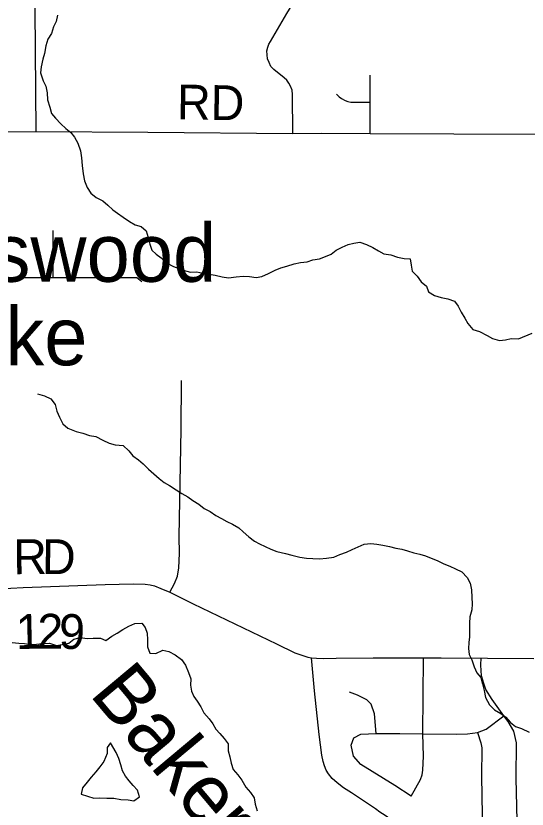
# Model space of a CAD drawing. Extents: x 0 to 34, y 0 to 23.3.
# Drawn here: x 2.913 to 3.746, y 17.508 to 18.802 of the extents above; entities that cross this region are included whole.
import ezdxf

# ---------------------------------------------------------------- set-up
doc = ezdxf.new("R2010")
doc.units = 0
for name, color, linetype in [('GM_X_Minor_Lake', 7, 'Continuous'), ('GM_X_Minor_Lake_Text', 7, 'Continuous'), ('GM_X_Minor_River', 7, 'Continuous'), ('GM_X_Minor_River_Text', 7, 'Continuous'), ('GM_X_Township_Road', 7, 'Continuous'), ('GM_X_Township_Road_Text', 7, 'Continuous')]:
    doc.layers.add(name, color=color, linetype=linetype)

msp = doc.modelspace()

# ---------------------------------------------------------------- linework, layer by layer
at = {"layer": 'GM_X_Minor_Lake'}
for points in [[(3.0674, 17.6161), (3.0618, 17.6081), (3.0616, 17.5982), (3.0564, 17.5856), (3.0497, 17.5768), (3.0433, 17.5687), (3.0358, 17.5599), (3.0291, 17.5518), (3.0216, 17.5426), (3.0191, 17.5319), (3.0298, 17.529), (3.0397, 17.5254), (3.0499, 17.5259), (3.0609, 17.5256), (3.0727, 17.5254), (3.0841, 17.5233)], [(3.0841, 17.5233), (3.0959, 17.5227), (3.1054, 17.5213), (3.1145, 17.5278), (3.1113, 17.5388), (3.104, 17.5463), (3.0978, 17.5538), (3.0916, 17.5614), (3.0866, 17.5704), (3.0838, 17.5799), (3.0806, 17.5905), (3.0764, 17.5999), (3.0674, 17.6161)]]:
    msp.add_lwpolyline(points, dxfattribs=at)
at = {"layer": 'GM_X_Minor_River'}
for points in [[(2.9806, 18.8029), (2.9784, 18.7927), (2.974, 18.7842), (2.9707, 18.7732), (2.9651, 18.764), (2.9618, 18.7529), (2.9593, 18.7404), (2.9568, 18.7312), (2.9543, 18.7186), (2.9533, 18.7091), (2.9576, 18.6959), (2.9619, 18.6872), (2.9639, 18.6766), (2.9644, 18.6648), (2.968, 18.6531), (2.9708, 18.6425), (2.9773, 18.635), (2.9862, 18.6256), (2.9943, 18.6181), (3.0027, 18.6118), (3.0085, 18.6039), (3.0139, 18.5944), (3.0182, 18.5819), (3.0199, 18.5702), (3.0212, 18.558), (3.0225, 18.5444), (3.0249, 18.533), (3.0289, 18.5217), (3.0351, 18.5126), (3.0439, 18.5055), (3.0546, 18.5), (3.0626, 18.4929), (3.0711, 18.4854), (3.0787, 18.4798), (3.0876, 18.4734), (3.0979, 18.4663), (3.1075, 18.4611), (3.117, 18.4582), (3.1254, 18.4511), (3.1286, 18.4405), (3.131, 18.4295), (3.1345, 18.4197), (3.1415, 18.413), (3.1499, 18.4074), (3.1583, 18.3991), (3.1698, 18.3932), (3.1858, 18.3873), (3.1976, 18.384), (3.2079, 18.3842), (3.2178, 18.3824), (3.2281, 18.3803), (3.2376, 18.3789), (3.2494, 18.3763), (3.2593, 18.3746), (3.2721, 18.3763), (3.2835, 18.3772), (3.2938, 18.3769), (3.3044, 18.3752), (3.3139, 18.3768), (3.3245, 18.3815), (3.3354, 18.3869), (3.3449, 18.3909), (3.3547, 18.3933), (3.3664, 18.3976)], [(3.3664, 18.3976), (3.3767, 18.3996), (3.3877, 18.4005), (3.3971, 18.4041), (3.4077, 18.4057), (3.4175, 18.4093), (3.4266, 18.4132), (3.4349, 18.4194), (3.4447, 18.4248), (3.4545, 18.4287), (3.464, 18.4311), (3.4734, 18.4328), (3.4845, 18.4288), (3.4948, 18.4239), (3.504, 18.4187), (3.5128, 18.4139), (3.5242, 18.4118), (3.5349, 18.4085), (3.5459, 18.406), (3.5554, 18.4057), (3.5571, 18.3951), (3.5587, 18.3853), (3.5668, 18.377), (3.5733, 18.368), (3.5822, 18.3612), (3.5857, 18.3518), (3.5953, 18.3455), (3.6063, 18.3426), (3.617, 18.3404), (3.628, 18.3364), (3.6338, 18.3281), (3.6389, 18.3187), (3.6447, 18.3089), (3.6494, 18.2998), (3.6578, 18.2904), (3.6685, 18.2868), (3.6811, 18.2805), (3.6899, 18.2753), (3.701, 18.2724), (3.7108, 18.2736), (3.7203, 18.2753), (3.7321, 18.275), (3.7542, 18.2841)], [(2.948, 18.1852), (2.9598, 18.1819), (2.9697, 18.1771), (2.9767, 18.1677), (2.9798, 18.1571), (2.9838, 18.1473), (2.9892, 18.1363), (2.9977, 18.1292), (3.0114, 18.1237), (3.0221, 18.1212), (3.0331, 18.1175), (3.043, 18.1154), (3.0549, 18.1094), (3.0652, 18.105), (3.0747, 18.1021), (3.0876, 18.1007), (3.0972, 18.0921), (3.1038, 18.0842), (3.1126, 18.0775), (3.1203, 18.0712), (3.1291, 18.0621), (3.1375, 18.0547), (3.1467, 18.0472), (3.1548, 18.0404), (3.1632, 18.0356), (3.1739, 18.0285), (3.1835, 18.0226), (3.1931, 18.0174), (3.2015, 18.0114), (3.2111, 18.0055), (3.2199, 17.9984), (3.2294, 17.9932), (3.239, 17.9868), (3.2478, 17.9816), (3.257, 17.9768), (3.2661, 17.9724), (3.2761, 17.9664), (3.2834, 17.96), (3.2926, 17.9518), (3.3018, 17.9451), (3.3102, 17.9406), (3.319, 17.9362), (3.3285, 17.9317), (3.3381, 17.9281), (3.3522, 17.9248), (3.3628, 17.9219), (3.3758, 17.9187), (3.3864, 17.9169), (3.3967, 17.9167), (3.4077, 17.916), (3.4191, 17.9173), (3.4312, 17.919), (3.441, 17.9233), (3.4516, 17.9269), (3.461, 17.9312), (3.4709, 17.9359), (3.4807, 17.9402), (3.4913, 17.9411), (3.5012, 17.94), (3.5111, 17.9383), (3.5221, 17.9361), (3.532, 17.9336), (3.5419, 17.9318), (3.5511, 17.9293), (3.5617, 17.926), (3.5716, 17.9239), (3.5808, 17.9209), (3.5896, 17.9169), (3.5995, 17.9132), (3.6106, 17.908), (3.6205, 17.9043), (3.6293, 17.8999), (3.64, 17.8951), (3.6484, 17.8857), (3.6535, 17.8763), (3.6555, 17.8653), (3.656, 17.8528), (3.6565, 17.8425), (3.6559, 17.8326), (3.653, 17.8212), (3.6524, 17.8109), (3.6521, 17.7999), (3.6523, 17.7889), (3.6513, 17.7794), (3.6506, 17.7699), (3.6519, 17.76), (3.6562, 17.751), (3.6597, 17.74), (3.6644, 17.7302), (3.6709, 17.7226), (3.6737, 17.712), (3.6761, 17.7011), (3.6782, 17.6897), (3.6848, 17.6776), (3.6929, 17.6697), (3.7032, 17.6638), (3.7116, 17.6578), (3.7189, 17.6488), (3.7274, 17.6425), (3.7369, 17.6392), (3.7495, 17.6335)], [(3.0178, 17.7876), (3.0292, 17.7862), (3.0387, 17.7867), (3.0509, 17.7865), (3.0597, 17.7828), (3.0691, 17.7901), (3.0781, 17.7948), (3.0871, 17.801), (3.097, 17.8061), (3.1068, 17.8108), (3.1182, 17.8113), (3.1239, 17.8038), (3.1271, 17.7947), (3.1276, 17.7841), (3.1274, 17.7727), (3.1313, 17.7624), (3.1408, 17.7614), (3.1525, 17.7669), (3.162, 17.7651), (3.1727, 17.7596), (3.1827, 17.7517), (3.1896, 17.7423), (3.1943, 17.7306), (3.1983, 17.7204), (3.1976, 17.7097), (3.1989, 17.6999), (3.2028, 17.6912), (3.2086, 17.6837), (3.2144, 17.6746), (3.2194, 17.6648), (3.2279, 17.655), (3.2337, 17.6468), (3.2388, 17.6381), (3.2453, 17.631), (3.2526, 17.6227), (3.2592, 17.614), (3.2589, 17.6026), (3.2617, 17.5928), (3.2637, 17.5829), (3.2669, 17.5723), (3.2746, 17.5637), (3.2812, 17.5547), (3.2878, 17.5434), (3.2951, 17.5347), (3.3013, 17.5261), (3.3029, 17.5155), (3.3061, 17.5049)], [(2.9071, 17.7793), (2.9177, 17.7783), (2.9272, 17.7777), (2.9367, 17.7763), (2.9466, 17.7768), (2.9561, 17.7777), (2.9678, 17.7782), (2.9789, 17.7749), (2.9884, 17.7762), (2.9993, 17.7786), (3.0076, 17.7848), (3.0178, 17.7876)]]:
    msp.add_lwpolyline(points, dxfattribs=at)
at = {"layer": 'GM_X_Township_Road'}
msp.add_line((2.9738, 18.3749), (2.9738, 18.4515), dxfattribs=at)
for points in [[(3.3641, 18.6102), (3.3639, 18.6737), (3.3633, 18.6806), (3.3607, 18.6874), (3.358, 18.6919), (3.3543, 18.6972), (3.3504, 18.7011), (3.3331, 18.7147), (3.3286, 18.7194), (3.3255, 18.7258), (3.3231, 18.7319), (3.3225, 18.7383), (3.3222, 18.7451), (3.3237, 18.7511), (3.3253, 18.756), (3.3278, 18.7603), (3.3545, 18.8057), (3.3907, 18.8659), (3.3929, 18.8709), (3.395, 18.8766), (3.3966, 18.8828), (3.4005, 18.8968)], [(2.9457, 18.6133), (2.9445, 18.8129), (2.945, 18.8293), (2.9454, 18.8408), (2.9466, 18.847), (2.9483, 18.852), (2.9509, 18.8561)], [(3.4903, 18.6099), (3.4903, 18.6612), (3.4903, 18.7051)], [(3.4356, 18.6743), (3.4396, 18.67), (3.4436, 18.6672), (3.4494, 18.6641), (3.4541, 18.6625), (3.4587, 18.6614), (3.4648, 18.661), (3.4903, 18.6612)], [(2.3587, 18.6136), (2.6427, 18.6122), (2.8871, 18.6124), (2.8899, 18.6126), (2.9457, 18.6133), (3.1281, 18.612), (3.3641, 18.6102), (3.411, 18.6106), (3.4903, 18.6099), (3.7629, 18.6091)], [(2.854, 18.3751), (2.9738, 18.3749), (3.1099, 18.3753), (3.118, 18.3685)], [(3.164, 17.8615), (3.1716, 17.8756), (3.1766, 17.888), (3.1787, 17.9011), (3.1797, 17.925), (3.1792, 17.9524), (3.1821, 18.1269), (3.1826, 18.2069)], [(2.884, 17.867), (2.925, 17.8694), (3.0582, 17.8744), (3.104, 17.8751), (3.1239, 17.8749), (3.132, 17.8737), (3.1389, 17.8718), (3.1494, 17.8679), (3.164, 17.8615), (3.2021, 17.8426), (3.3375, 17.7772), (3.3678, 17.7629), (3.3759, 17.7601), (3.3823, 17.7577), (3.3888, 17.7558), (3.3945, 17.7543), (3.4031, 17.7538), (3.4143, 17.7536), (3.4349, 17.7538), (3.4955, 17.7546), (3.606, 17.7543), (3.7574, 17.7533)], [(3.5421, 17.4721), (3.5408, 17.4736), (3.5334, 17.4815), (3.5263, 17.4889), (3.5151, 17.4973), (3.5062, 17.5028), (3.4993, 17.508), (3.4602, 17.534), (3.4468, 17.5424), (3.4368, 17.5505), (3.4286, 17.5576), (3.4224, 17.565), (3.4186, 17.5715), (3.4158, 17.5784), (3.4136, 17.5856), (3.4115, 17.5958), (3.4072, 17.6297), (3.3995, 17.7009), (3.3945, 17.7543)], [(3.5574, 17.5289), (3.5725, 17.5561), (3.5749, 17.5636), (3.5761, 17.5713), (3.5772, 17.5943), (3.5765, 17.6307), (3.5772, 17.7544)], [(3.6654, 17.6328), (3.6709, 17.6156), (3.6722, 17.6077), (3.6719, 17.5609), (3.6731, 17.4985), (3.6743, 17.4702), (3.6801, 17.4587), (3.6978, 17.4496), (3.713, 17.4459), (3.7278, 17.4542), (3.7307, 17.4657), (3.7283, 17.5581), (3.7289, 17.6156), (3.7247, 17.6349), (3.7153, 17.6506), (3.708, 17.6597), (3.6894, 17.6866), (3.679, 17.7026), (3.6756, 17.7125), (3.6719, 17.7253), (3.6709, 17.7428), (3.6711, 17.7544)], [(3.5001, 17.6309), (3.4972, 17.6634), (3.4919, 17.679), (3.4849, 17.686), (3.4697, 17.6934), (3.4569, 17.6983)], [(3.5574, 17.5289), (3.5304, 17.5464), (3.475, 17.5807), (3.4631, 17.5939), (3.4594, 17.612), (3.4639, 17.6239), (3.4754, 17.6301), (3.5001, 17.6309), (3.5386, 17.631), (3.5765, 17.6307), (3.6314, 17.6302), (3.6492, 17.6304), (3.6654, 17.6328), (3.6797, 17.6383), (3.708, 17.6597)]]:
    msp.add_lwpolyline(points, dxfattribs=at)

# ---------------------------------------------------------------- texts
at = {"layer": 'GM_X_Minor_Lake_Text'}
for s, rotation, p in [('Wyleswood', 359.9857, (2.5917, 18.3682)), ('Lake', 359.9856, (2.7548, 18.2319))]:
    msp.add_text(s, height=0.09475, rotation=rotation, dxfattribs=at).set_placement(p)
at = {"layer": 'GM_X_Minor_River_Text'}
msp.add_text('Baker', height=0.09475, rotation=309.9855, dxfattribs=at).set_placement((3.0312, 17.6951))
at = {"layer": 'GM_X_Township_Road_Text'}
for s, height, rotation, p in [('RD', 0.05682, 359.0128, (3.1751, 18.6332)), ('R', 0.0568, 0.6791, (2.9089, 17.8909)), ('D', 0.0568, 359.4026, (2.9552, 17.8914)), ('1', 0.0568, 1.3637, (2.9133, 17.7687)), ('2', 0.0568, 359.8959, (2.9479, 17.7695)), ('9', 0.0568, 358.5947, (2.9826, 17.7695))]:
    msp.add_text(s, height=height, rotation=rotation, dxfattribs=at).set_placement(p)

doc.saveas('drawing.dxf')
